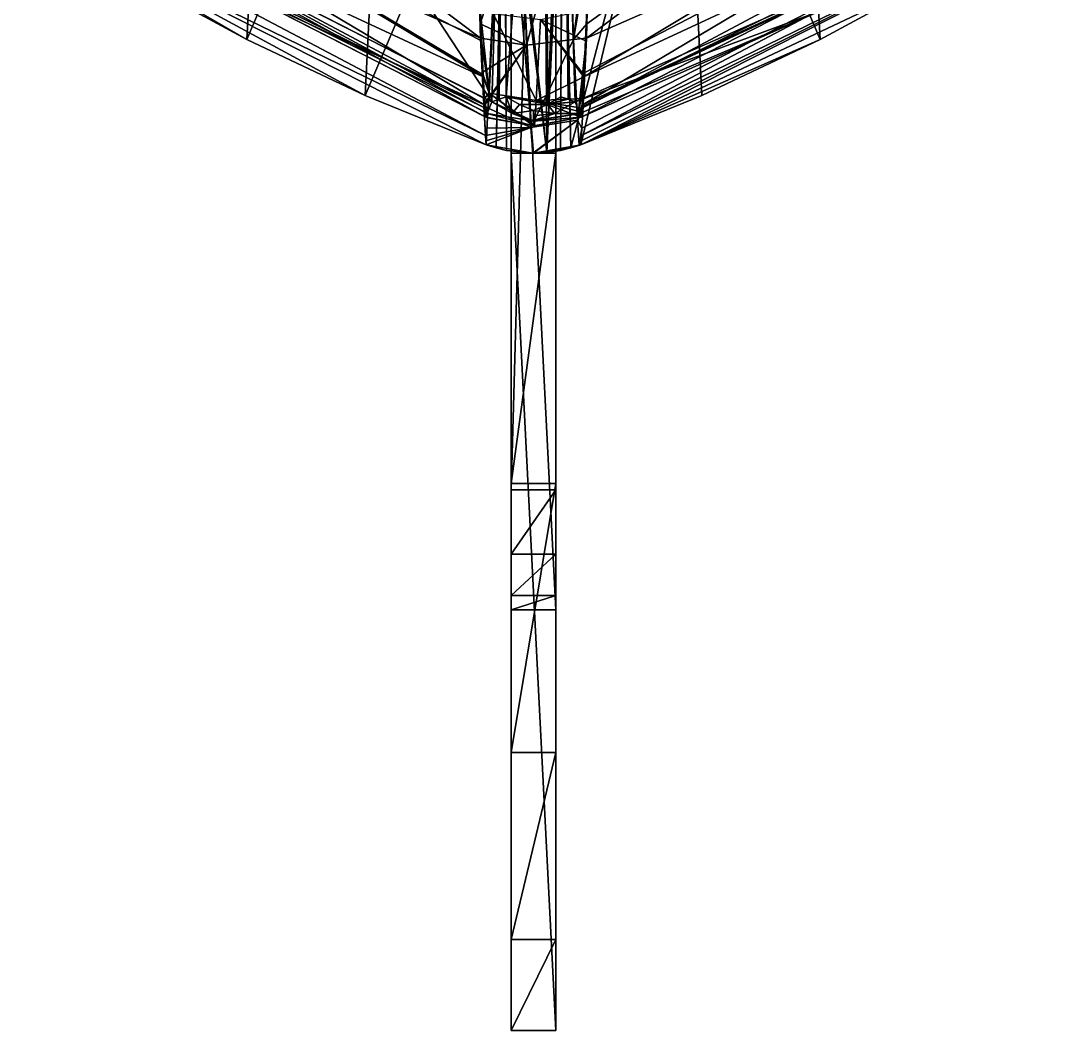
# Model space of a CAD drawing. Header units: millimetres. Extents: x -82 to 82, y -69 to 69.
# Drawn here: x -11.45 to 11.45, y -69.38 to -46.85 of the extents above; entities that cross this region are included whole.
import ezdxf

# ---------------------------------------------------------------- set-up
doc = ezdxf.new("R2010")
doc.units = ezdxf.units.MM
doc.header["$LTSCALE"] = 127.314815
for name, color, linetype in [('10', 7, 'CONTINUOUS'), ('11', 7, 'CONTINUOUS'), ('12', 7, 'CONTINUOUS'), ('13', 7, 'CONTINUOUS'), ('15', 7, 'CONTINUOUS'), ('16', 7, 'CONTINUOUS'), ('17', 7, 'CONTINUOUS'), ('18', 7, 'CONTINUOUS'), ('19', 7, 'CONTINUOUS'), ('2', 7, 'CONTINUOUS'), ('24', 7, 'CONTINUOUS'), ('3', 7, 'CONTINUOUS'), ('32', 7, 'CONTINUOUS'), ('33', 7, 'CONTINUOUS'), ('35', 7, 'CONTINUOUS'), ('40', 7, 'CONTINUOUS'), ('41', 7, 'CONTINUOUS'), ('42', 7, 'CONTINUOUS'), ('43', 7, 'CONTINUOUS'), ('44', 7, 'CONTINUOUS'), ('46', 7, 'CONTINUOUS'), ('47', 7, 'CONTINUOUS'), ('48', 7, 'CONTINUOUS'), ('49', 7, 'CONTINUOUS'), ('5', 7, 'CONTINUOUS'), ('53', 7, 'CONTINUOUS'), ('54', 7, 'CONTINUOUS'), ('6', 7, 'CONTINUOUS'), ('7', 7, 'CONTINUOUS'), ('77', 7, 'CONTINUOUS'), ('78', 7, 'CONTINUOUS'), ('79', 7, 'CONTINUOUS'), ('80', 7, 'CONTINUOUS'), ('81', 7, 'CONTINUOUS'), ('82', 7, 'CONTINUOUS')]:
    doc.layers.add(name, color=color, linetype=linetype)

msp = doc.modelspace()

# ---------------------------------------------------------------- linework, layer by layer
at = {"layer": '10', "color": 3, "linetype": 'Continuous'}
for points in [[(1.179, -47.243, 79.717), (10.323, -43.233, 75.717), (9.667, -40.834, 84.544), (1.179, -47.243, 79.717)], [(1.179, -47.243, 79.717), (9.667, -40.834, 84.544), (1.19, -46.923, 80.913), (1.179, -47.243, 79.717)], [(1.19, -46.923, 80.913), (9.667, -40.834, 84.544), (1.245, -45.214, 86.165), (1.19, -46.923, 80.913)], [(1.11, -48.723, 72.38), (11.209, -44.056, 67.768), (10.323, -43.233, 75.717), (1.11, -48.723, 72.38)], [(1.11, -48.723, 72.38), (10.323, -43.233, 75.717), (1.147, -48.006, 76.425), (1.11, -48.723, 72.38)], [(1.147, -48.006, 76.425), (10.323, -43.233, 75.717), (1.179, -47.243, 79.717), (1.147, -48.006, 76.425)], [(1.069, -49.414, 65.974), (11.446, -44.346, 60), (11.209, -44.056, 67.768), (1.069, -49.414, 65.974)], [(1.069, -49.414, 65.974), (11.209, -44.056, 67.768), (1.079, -49.249, 68.008), (1.069, -49.414, 65.974)], [(1.079, -49.249, 68.008), (11.209, -44.056, 67.768), (1.108, -48.756, 72.151), (1.079, -49.249, 68.008)], [(1.108, -48.756, 72.151), (11.209, -44.056, 67.768), (1.11, -48.723, 72.38), (1.108, -48.756, 72.151)], [(1.055, -49.617, 60), (11.446, -44.346, 60), (1.061, -49.53, 63.898), (1.055, -49.617, 60)], [(1.061, -49.53, 63.898), (11.446, -44.346, 60), (1.069, -49.414, 65.974), (1.061, -49.53, 63.898)]]:
    msp.add_3dface(points, dxfattribs=at)
at = {"layer": '11', "color": 3, "linetype": 'Continuous'}
for points in [[(-9.667, -40.834, 84.544), (-10.323, -43.233, 75.717), (-1.179, -47.243, 79.717), (-9.667, -40.834, 84.544)], [(-9.667, -40.834, 84.544), (-1.179, -47.243, 79.717), (-1.27, -44.228, 88.623), (-9.667, -40.834, 84.544)], [(-10.323, -43.233, 75.717), (-11.209, -44.056, 67.768), (-1.11, -48.723, 72.38), (-10.323, -43.233, 75.717)], [(-10.323, -43.233, 75.717), (-1.11, -48.723, 72.38), (-1.179, -47.243, 79.717), (-10.323, -43.233, 75.717)], [(-11.209, -44.056, 67.768), (-11.446, -44.346, 60), (-1.069, -49.414, 65.974), (-11.209, -44.056, 67.768)], [(-11.209, -44.056, 67.768), (-1.069, -49.414, 65.974), (-1.11, -48.723, 72.38), (-11.209, -44.056, 67.768)], [(-11.446, -44.346, 60), (-1.055, -49.617, 60), (-1.069, -49.414, 65.974), (-11.446, -44.346, 60)], [(-1.27, -44.228, 88.623), (-1.179, -47.243, 79.717), (-1.245, -45.214, 86.165), (-1.27, -44.228, 88.623)], [(-1.179, -47.243, 79.717), (-1.19, -46.923, 80.913), (-1.245, -45.214, 86.165), (-1.179, -47.243, 79.717)], [(-1.11, -48.723, 72.38), (-1.147, -48.006, 76.425), (-1.179, -47.243, 79.717), (-1.11, -48.723, 72.38)], [(-1.11, -48.723, 72.38), (-1.069, -49.414, 65.974), (-1.108, -48.756, 72.151), (-1.11, -48.723, 72.38)], [(-1.069, -49.414, 65.974), (-1.079, -49.249, 68.008), (-1.108, -48.756, 72.151), (-1.069, -49.414, 65.974)], [(-1.069, -49.414, 65.974), (-1.055, -49.617, 60), (-1.061, -49.53, 63.898), (-1.069, -49.414, 65.974)]]:
    msp.add_3dface(points, dxfattribs=at)
at = {"layer": '12', "color": 3, "linetype": 'Continuous'}
for points in [[(-1.245, -45.214, 86.165), (-1.19, -46.923, 80.913), (-0.263, -44.068, 89.671), (-1.245, -45.214, 86.165)], [(-0.263, -44.068, 89.671), (-1.19, -46.923, 80.913), (-0.155, -47.399, 80.065), (-0.263, -44.068, 89.671)], [(-0.263, -44.068, 89.671), (-0.155, -47.399, 80.065), (0.788, -43.983, 89.633), (-0.263, -44.068, 89.671)], [(0.788, -43.983, 89.633), (-0.155, -47.399, 80.065), (0.891, -47.272, 80.032), (0.788, -43.983, 89.633)], [(1.27, -44.228, 88.623), (0.788, -43.983, 89.633), (0.891, -47.272, 80.032), (1.27, -44.228, 88.623)], [(1.245, -45.214, 86.165), (1.27, -44.228, 88.623), (0.891, -47.272, 80.032), (1.245, -45.214, 86.165)], [(1.19, -46.923, 80.913), (1.245, -45.214, 86.165), (0.891, -47.272, 80.032), (1.19, -46.923, 80.913)], [(-1.19, -46.923, 80.913), (-1.179, -47.243, 79.717), (-0.155, -47.399, 80.065), (-1.19, -46.923, 80.913)], [(1.179, -47.243, 79.717), (1.19, -46.923, 80.913), (0.891, -47.272, 80.032), (1.179, -47.243, 79.717)], [(-1.179, -47.243, 79.717), (-1.147, -48.006, 76.425), (-0.155, -47.399, 80.065), (-1.179, -47.243, 79.717)], [(-0.155, -47.399, 80.065), (-0.059, -49.235, 70.096), (0.891, -47.272, 80.032), (-0.155, -47.399, 80.065)], [(0.891, -47.272, 80.032), (-0.059, -49.235, 70.096), (0.983, -49.071, 70.077), (0.891, -47.272, 80.032)], [(1.179, -47.243, 79.717), (0.891, -47.272, 80.032), (0.983, -49.071, 70.077), (1.179, -47.243, 79.717)], [(1.147, -48.006, 76.425), (1.179, -47.243, 79.717), (0.983, -49.071, 70.077), (1.147, -48.006, 76.425)], [(-1.147, -48.006, 76.425), (-1.11, -48.723, 72.38), (-0.155, -47.399, 80.065), (-1.147, -48.006, 76.425)], [(-1.11, -48.723, 72.38), (-1.108, -48.756, 72.151), (-0.155, -47.399, 80.065), (-1.11, -48.723, 72.38)], [(-0.155, -47.399, 80.065), (-1.108, -48.756, 72.151), (-0.059, -49.235, 70.096), (-0.155, -47.399, 80.065)], [(1.11, -48.723, 72.38), (1.147, -48.006, 76.425), (0.983, -49.071, 70.077), (1.11, -48.723, 72.38)], [(-1.108, -48.756, 72.151), (-1.079, -49.249, 68.008), (-0.059, -49.235, 70.096), (-1.108, -48.756, 72.151)], [(1.108, -48.756, 72.151), (1.11, -48.723, 72.38), (0.983, -49.071, 70.077), (1.108, -48.756, 72.151)], [(1.079, -49.249, 68.008), (1.108, -48.756, 72.151), (0.983, -49.071, 70.077), (1.079, -49.249, 68.008)], [(-0.059, -49.235, 70.096), (-0.018, -49.808, 60), (0.983, -49.071, 70.077), (-0.059, -49.235, 70.096)], [(0.983, -49.071, 70.077), (-0.018, -49.808, 60), (0, -49.808, 60), (0.983, -49.071, 70.077)], [(1.021, -49.629, 60), (0.983, -49.071, 70.077), (0, -49.808, 60), (1.021, -49.629, 60)], [(1.079, -49.249, 68.008), (0.983, -49.071, 70.077), (1.021, -49.629, 60), (1.079, -49.249, 68.008)], [(-1.079, -49.249, 68.008), (-1.069, -49.414, 65.974), (-0.059, -49.235, 70.096), (-1.079, -49.249, 68.008)], [(-1.069, -49.414, 65.974), (-1.061, -49.53, 63.898), (-0.059, -49.235, 70.096), (-1.069, -49.414, 65.974)], [(-1.061, -49.53, 63.898), (-1.055, -49.617, 60), (-0.059, -49.235, 70.096), (-1.061, -49.53, 63.898)], [(-0.059, -49.235, 70.096), (-1.055, -49.617, 60), (-0.018, -49.808, 60), (-0.059, -49.235, 70.096)], [(1.069, -49.414, 65.974), (1.079, -49.249, 68.008), (1.021, -49.629, 60), (1.069, -49.414, 65.974)], [(1.061, -49.53, 63.898), (1.069, -49.414, 65.974), (1.021, -49.629, 60), (1.061, -49.53, 63.898)], [(1.055, -49.617, 60), (1.061, -49.53, 63.898), (1.021, -49.629, 60), (1.055, -49.617, 60)]]:
    msp.add_3dface(points, dxfattribs=at)
at = {"layer": '13', "color": 3, "linetype": 'Continuous'}
for points in [[(-1.055, -49.617), (-0.834, -49.69, -0.016), (-1.055, -49.617, 60), (-1.055, -49.617)], [(-0.834, -49.69, -0.016), (-0.602, -49.747, -0.064), (-1.055, -49.617, 60), (-0.834, -49.69, -0.016)], [(-1.055, -49.617, 60), (-0.602, -49.747, -0.064), (-0.018, -49.808, 60), (-1.055, -49.617, 60)], [(0.834, -49.69, -0.016), (1.021, -49.629, 60), (0, -49.808, 60), (0.834, -49.69, -0.016)], [(0.834, -49.69, -0.016), (1.055, -49.617), (1.021, -49.629, 60), (0.834, -49.69, -0.016)], [(1.055, -49.617), (1.055, -49.617, 60), (1.021, -49.629, 60), (1.055, -49.617)], [(-0.602, -49.747, -0.064), (0, -49.808, -0.143), (-0.018, -49.808, 60), (-0.602, -49.747, -0.064)], [(-0.018, -49.808, 60), (0, -49.808, -0.143), (0, -49.808, 60), (-0.018, -49.808, 60)], [(0.602, -49.747, -0.064), (0.834, -49.69, -0.016), (0, -49.808, 60), (0.602, -49.747, -0.064)], [(0.298, -49.793, -0.124), (0.602, -49.747, -0.064), (0, -49.808, 60), (0.298, -49.793, -0.124)], [(0, -49.808, -0.143), (0.298, -49.793, -0.124), (0, -49.808, 60), (0, -49.808, -0.143)]]:
    msp.add_3dface(points, dxfattribs=at)
at = {"layer": '15', "color": 3, "linetype": 'Continuous'}
for points in [[(-0.5, -57.318, -79.81), (-0.5, -21.584, -56.095), (-0.5, -40.381, -84.651), (-0.5, -57.318, -79.81)], [(-0.5, -60, -90), (-0.5, -57.318, -79.81), (-0.5, -40.381, -84.651), (-0.5, -60, -90)], [(-0.5, -58.753, -81.147), (-0.5, -57.318, -79.81), (-0.5, -60, -90), (-0.5, -58.753, -81.147)], [(-0.5, -59.679, -82.874), (-0.5, -58.753, -81.147), (-0.5, -60, -90), (-0.5, -59.679, -82.874)], [(-0.5, -60, -84.809), (-0.5, -59.679, -82.874), (-0.5, -60, -90), (-0.5, -60, -84.809)]]:
    msp.add_3dface(points, dxfattribs=at)
at = {"layer": '16', "color": 3, "linetype": 'Continuous'}
for points in [[(0.5, -57.318, -79.81), (0.5, -40.381, -84.651), (0.5, -21.584, -56.095), (0.5, -57.318, -79.81)], [(0.5, -60, -90), (0.5, -40.381, -84.651), (0.5, -60, -84.809), (0.5, -60, -90)], [(0.5, -60, -84.809), (0.5, -40.381, -84.651), (0.5, -59.679, -82.874), (0.5, -60, -84.809)], [(0.5, -59.679, -82.874), (0.5, -40.381, -84.651), (0.5, -58.753, -81.147), (0.5, -59.679, -82.874)], [(0.5, -58.753, -81.147), (0.5, -40.381, -84.651), (0.5, -57.318, -79.81), (0.5, -58.753, -81.147)]]:
    msp.add_3dface(points, dxfattribs=at)
at = {"layer": '17', "color": 3, "linetype": 'Continuous'}
for points in [[(-0.5, -21.584, -56.095), (-0.5, -57.318, -79.81), (0.5, -21.584, -56.095), (-0.5, -21.584, -56.095)], [(-0.5, -57.318, -79.81), (0.5, -57.318, -79.81), (0.5, -21.584, -56.095), (-0.5, -57.318, -79.81)]]:
    msp.add_3dface(points, dxfattribs=at)
at = {"layer": '18', "color": 3, "linetype": 'Continuous'}
for points in [[(-0.5, -57.318, -79.81), (-0.5, -58.753, -81.147), (0.5, -57.318, -79.81), (-0.5, -57.318, -79.81)], [(-0.5, -58.753, -81.147), (0.5, -58.753, -81.147), (0.5, -57.318, -79.81), (-0.5, -58.753, -81.147)], [(-0.5, -58.753, -81.147), (-0.5, -59.679, -82.874), (0.5, -58.753, -81.147), (-0.5, -58.753, -81.147)], [(-0.5, -59.679, -82.874), (0.5, -59.679, -82.874), (0.5, -58.753, -81.147), (-0.5, -59.679, -82.874)], [(-0.5, -59.679, -82.874), (-0.5, -60, -84.809), (0.5, -59.679, -82.874), (-0.5, -59.679, -82.874)], [(-0.5, -60, -84.809), (0.5, -60, -84.809), (0.5, -59.679, -82.874), (-0.5, -60, -84.809)]]:
    msp.add_3dface(points, dxfattribs=at)
at = {"layer": '19', "color": 3, "linetype": 'Continuous'}
for points in [[(-0.5, -60, -84.809), (-0.5, -60, -90), (0.5, -60, -84.809), (-0.5, -60, -84.809)], [(-0.5, -60, -90), (0.5, -60, -90), (0.5, -60, -84.809), (-0.5, -60, -90)]]:
    msp.add_3dface(points, dxfattribs=at)
at = {"layer": '2', "color": 3, "linetype": 'Continuous'}
for points in [[(-6.396, -47.268), (-8.961, -45.877), (-5.929, -38.717, -14.544), (-6.396, -47.268)], [(-3.337, -40.073, -14.544), (-6.396, -47.268), (-5.929, -38.717, -14.544), (-3.337, -40.073, -14.544)], [(-3.757, -48.516), (-6.396, -47.268), (-3.337, -40.073, -14.544), (-3.757, -48.516)], [(-0.657, -41.238, -14.578), (-3.757, -48.516), (-3.337, -40.073, -14.544), (-0.657, -41.238, -14.578)], [(-1.055, -49.617), (-3.757, -48.516), (-0.657, -41.238, -14.578), (-1.055, -49.617)], [(-0.834, -49.69, -0.016), (-1.055, -49.617), (-0.657, -41.238, -14.578), (-0.834, -49.69, -0.016)], [(-0.65, -42.116, -13.081), (-0.834, -49.69, -0.016), (-0.657, -41.238, -14.578), (-0.65, -42.116, -13.081)], [(-0.602, -49.747, -0.064), (-0.834, -49.69, -0.016), (-0.65, -42.116, -13.081), (-0.602, -49.747, -0.064)]]:
    msp.add_3dface(points, dxfattribs=at)
at = {"layer": '24', "color": 3, "linetype": 'Continuous'}
for points in [[(-0.5, -60, -90), (-0.5, -40.381, -84.651), (0.5, -60, -90), (-0.5, -60, -90)], [(-0.5, -40.381, -84.651), (0.5, -40.381, -84.651), (0.5, -60, -90), (-0.5, -40.381, -84.651)]]:
    msp.add_3dface(points, dxfattribs=at)
at = {"layer": '3', "color": 3, "linetype": 'Continuous'}
for points in [[(3.337, -40.073, -14.544), (5.929, -38.717, -14.544), (6.396, -47.268), (3.337, -40.073, -14.544)], [(6.396, -47.268), (5.929, -38.717, -14.544), (8.961, -45.877), (6.396, -47.268)], [(0.657, -41.238, -14.578), (3.337, -40.073, -14.544), (0.834, -49.69, -0.016), (0.657, -41.238, -14.578)], [(0.834, -49.69, -0.016), (3.337, -40.073, -14.544), (1.055, -49.617), (0.834, -49.69, -0.016)], [(1.055, -49.617), (3.337, -40.073, -14.544), (3.757, -48.516), (1.055, -49.617)], [(3.757, -48.516), (3.337, -40.073, -14.544), (6.396, -47.268), (3.757, -48.516)], [(0.657, -41.238, -14.578), (0.834, -49.69, -0.016), (0.65, -42.116, -13.081), (0.657, -41.238, -14.578)], [(0.602, -49.747, -0.064), (0.65, -42.116, -13.081), (0.834, -49.69, -0.016), (0.602, -49.747, -0.064)]]:
    msp.add_3dface(points, dxfattribs=at)
at = {"layer": '32', "color": 3, "linetype": 'Continuous'}
for points in [[(-0.931, -48.66, -0.673), (-9.63, -35.384, -15.006), (-11.092, -43.489, -0.656), (-0.931, -48.66, -0.673)], [(-0.668, -40.344, -15.048), (-9.63, -35.384, -15.006), (-0.931, -48.66, -0.673), (-0.668, -40.344, -15.048)], [(-0.765, -48.601, -0.879), (-0.668, -40.344, -15.048), (-0.931, -48.66, -0.673), (-0.765, -48.601, -0.879)], [(-0.611, -48.547, -1.071), (-0.668, -40.344, -15.048), (-0.765, -48.601, -0.879), (-0.611, -48.547, -1.071)]]:
    msp.add_3dface(points, dxfattribs=at)
at = {"layer": '33', "color": 3, "linetype": 'Continuous'}
for points in [[(0.611, -48.547, -1.071), (0.771, -48.604, -0.872), (0.668, -40.344, -15.048), (0.611, -48.547, -1.071)], [(0.771, -48.604, -0.872), (0.931, -48.66, -0.673), (0.668, -40.344, -15.048), (0.771, -48.604, -0.872)], [(0.668, -40.344, -15.048), (0.931, -48.66, -0.673), (6.198, -46.331, -0.664), (0.668, -40.344, -15.048)]]:
    msp.add_3dface(points, dxfattribs=at)
at = {"layer": '35', "color": 3, "linetype": 'Continuous'}
for points in [[(-0.668, -40.344, -15.048), (-0.611, -48.547, -1.071), (0.235, -37.43, -20.218), (-0.668, -40.344, -15.048)], [(0.235, -37.43, -20.218), (-0.611, -48.547, -1.071), (0.323, -48.713, -0.924), (0.235, -37.43, -20.218)], [(0.669, -40.145, -15.386), (0.235, -37.43, -20.218), (0.323, -48.713, -0.924), (0.669, -40.145, -15.386)], [(0.668, -40.344, -15.048), (0.669, -40.145, -15.386), (0.323, -48.713, -0.924), (0.668, -40.344, -15.048)], [(0.611, -48.547, -1.071), (0.668, -40.344, -15.048), (0.323, -48.713, -0.924), (0.611, -48.547, -1.071)], [(-0.611, -48.547, -1.071), (-0.309, -48.72, -0.917), (0.323, -48.713, -0.924), (-0.611, -48.547, -1.071)], [(0.323, -48.713, -0.924), (-0.309, -48.72, -0.917), (0.309, -48.72, -0.917), (0.323, -48.713, -0.924)], [(-0.309, -48.72, -0.917), (0, -48.851, -0.74), (0.309, -48.72, -0.917), (-0.309, -48.72, -0.917)]]:
    msp.add_3dface(points, dxfattribs=at)
at = {"layer": '40', "color": 3, "linetype": 'Continuous'}
for points in [[(1.066, -49.003, 60), (11.273, -43.783, 60), (1.066, -49.003, 0.768), (1.066, -49.003, 60)], [(1.066, -49.003, 0.768), (11.273, -43.783, 60), (6.363, -46.646, 0.754), (1.066, -49.003, 0.768)]]:
    msp.add_3dface(points, dxfattribs=at)
at = {"layer": '41', "color": 3, "linetype": 'Continuous'}
for points in [[(-1.066, -49.003, 60), (-1.066, -49.003, 0.768), (-11.285, -43.776, 0.741), (-1.066, -49.003, 60)], [(-11.274, -43.783, 60), (-1.066, -49.003, 60), (-11.285, -43.776, 0.741), (-11.274, -43.783, 60)]]:
    msp.add_3dface(points, dxfattribs=at)
at = {"layer": '42', "color": 3, "linetype": 'Continuous'}
for points in [[(10.194, -42.658, 75.589), (11.054, -43.485, 67.703), (1.122, -48.103, 72.341), (10.194, -42.658, 75.589)], [(10.194, -42.658, 75.589), (1.122, -48.103, 72.341), (1.191, -46.617, 79.646), (10.194, -42.658, 75.589)], [(11.054, -43.485, 67.703), (11.273, -43.783, 60), (1.08, -48.798, 65.965), (11.054, -43.485, 67.703)], [(11.054, -43.485, 67.703), (1.08, -48.798, 65.965), (1.122, -48.103, 72.341), (11.054, -43.485, 67.703)], [(11.273, -43.783, 60), (1.066, -49.003, 60), (1.08, -48.798, 65.965), (11.273, -43.783, 60)], [(1.191, -46.617, 79.646), (1.122, -48.103, 72.341), (1.163, -47.3, 76.762), (1.191, -46.617, 79.646)], [(1.163, -47.3, 76.762), (1.122, -48.103, 72.341), (1.125, -48.056, 72.65), (1.163, -47.3, 76.762)], [(1.122, -48.103, 72.341), (1.08, -48.798, 65.965), (1.094, -48.584, 68.494), (1.122, -48.103, 72.341)], [(1.08, -48.798, 65.965), (1.066, -49.003, 60), (1.073, -48.887, 64.501), (1.08, -48.798, 65.965)]]:
    msp.add_3dface(points, dxfattribs=at)
at = {"layer": '43', "color": 3, "linetype": 'Continuous'}
for points in [[(-1.122, -48.103, 72.341), (-11.054, -43.485, 67.703), (-10.194, -42.658, 75.589), (-1.122, -48.103, 72.341)], [(-1.122, -48.103, 72.341), (-10.194, -42.658, 75.589), (-1.125, -48.056, 72.65), (-1.122, -48.103, 72.341)], [(-1.125, -48.056, 72.65), (-10.194, -42.658, 75.589), (-1.163, -47.3, 76.762), (-1.125, -48.056, 72.65)], [(-1.163, -47.3, 76.762), (-10.194, -42.658, 75.589), (-1.191, -46.617, 79.646), (-1.163, -47.3, 76.762)], [(-1.08, -48.798, 65.965), (-11.274, -43.783, 60), (-11.054, -43.485, 67.703), (-1.08, -48.798, 65.965)], [(-1.08, -48.798, 65.965), (-11.054, -43.485, 67.703), (-1.094, -48.584, 68.494), (-1.08, -48.798, 65.965)], [(-1.094, -48.584, 68.494), (-11.054, -43.485, 67.703), (-1.122, -48.103, 72.341), (-1.094, -48.584, 68.494)], [(-1.066, -49.003, 60), (-11.274, -43.783, 60), (-1.073, -48.887, 64.501), (-1.066, -49.003, 60)], [(-1.073, -48.887, 64.501), (-11.274, -43.783, 60), (-1.08, -48.798, 65.965), (-1.073, -48.887, 64.501)]]:
    msp.add_3dface(points, dxfattribs=at)
at = {"layer": '44', "color": 3, "linetype": 'Continuous'}
for points in [[(-1.163, -47.3, 76.762), (-1.191, -46.617, 79.646), (-0.99, -48.466, 69.96), (-1.163, -47.3, 76.762)], [(-1.191, -46.617, 79.646), (-0.9, -46.69, 79.799), (-0.99, -48.466, 69.96), (-1.191, -46.617, 79.646)], [(-0.9, -46.69, 79.799), (0.061, -48.632, 69.979), (-0.99, -48.466, 69.96), (-0.9, -46.69, 79.799)], [(0.156, -46.82, 79.832), (0.061, -48.632, 69.979), (-0.9, -46.69, 79.799), (0.156, -46.82, 79.832)], [(1.191, -46.617, 79.646), (1.163, -47.3, 76.762), (0.156, -46.82, 79.832), (1.191, -46.617, 79.646)], [(0.156, -46.82, 79.832), (1.122, -48.103, 72.341), (0.061, -48.632, 69.979), (0.156, -46.82, 79.832)], [(1.125, -48.056, 72.65), (1.122, -48.103, 72.341), (0.156, -46.82, 79.832), (1.125, -48.056, 72.65)], [(1.163, -47.3, 76.762), (1.125, -48.056, 72.65), (0.156, -46.82, 79.832), (1.163, -47.3, 76.762)], [(-1.125, -48.056, 72.65), (-1.163, -47.3, 76.762), (-0.99, -48.466, 69.96), (-1.125, -48.056, 72.65)], [(-1.122, -48.103, 72.341), (-1.125, -48.056, 72.65), (-0.99, -48.466, 69.96), (-1.122, -48.103, 72.341)], [(-1.094, -48.584, 68.494), (-1.122, -48.103, 72.341), (-0.99, -48.466, 69.96), (-1.094, -48.584, 68.494)], [(1.122, -48.103, 72.341), (1.094, -48.584, 68.494), (0.061, -48.632, 69.979), (1.122, -48.103, 72.341)], [(-1.029, -49.017, 60), (-1.094, -48.584, 68.494), (-0.99, -48.466, 69.96), (-1.029, -49.017, 60)], [(0, -49.199, 60), (-1.029, -49.017, 60), (-0.99, -48.466, 69.96), (0, -49.199, 60)], [(0.02, -49.199, 60), (0, -49.199, 60), (-0.99, -48.466, 69.96), (0.02, -49.199, 60)], [(0.061, -48.632, 69.979), (0.02, -49.199, 60), (-0.99, -48.466, 69.96), (0.061, -48.632, 69.979)], [(-1.08, -48.798, 65.965), (-1.094, -48.584, 68.494), (-1.029, -49.017, 60), (-1.08, -48.798, 65.965)], [(1.066, -49.003, 60), (0.02, -49.199, 60), (0.061, -48.632, 69.979), (1.066, -49.003, 60)], [(1.094, -48.584, 68.494), (1.08, -48.798, 65.965), (0.061, -48.632, 69.979), (1.094, -48.584, 68.494)], [(1.073, -48.887, 64.501), (1.066, -49.003, 60), (0.061, -48.632, 69.979), (1.073, -48.887, 64.501)], [(1.08, -48.798, 65.965), (1.073, -48.887, 64.501), (0.061, -48.632, 69.979), (1.08, -48.798, 65.965)], [(-1.073, -48.887, 64.501), (-1.08, -48.798, 65.965), (-1.029, -49.017, 60), (-1.073, -48.887, 64.501)], [(-1.066, -49.003, 60), (-1.073, -48.887, 64.501), (-1.029, -49.017, 60), (-1.066, -49.003, 60)]]:
    msp.add_3dface(points, dxfattribs=at)
at = {"layer": '46', "color": 3, "linetype": 'Continuous'}
for points in [[(-1.066, -49.003, 0.768), (-1.066, -49.003, 60), (-1.029, -49.017, 60), (-1.066, -49.003, 0.768)], [(0, -49.199, 60), (-1.066, -49.003, 0.768), (-1.029, -49.017, 60), (0, -49.199, 60)], [(-1.066, -49.003, 0.768), (0, -49.199, 60), (0, -49.199, 0.768), (-1.066, -49.003, 0.768)], [(1.066, -49.003, 60), (1.066, -49.003, 0.768), (0, -49.199, 0.768), (1.066, -49.003, 60)], [(0.02, -49.199, 60), (1.066, -49.003, 60), (0, -49.199, 0.768), (0.02, -49.199, 60)], [(0, -49.199, 60), (0.02, -49.199, 60), (0, -49.199, 0.768), (0, -49.199, 60)]]:
    msp.add_3dface(points, dxfattribs=at)
at = {"layer": '47', "color": 3, "linetype": 'Continuous'}
for points in [[(-1.066, -49.003, 0.768), (-11.092, -43.489, -0.656), (-11.285, -43.776, 0.741), (-1.066, -49.003, 0.768)], [(-0.931, -48.66, -0.673), (-11.092, -43.489, -0.656), (-1.031, -48.917, 0.03), (-0.931, -48.66, -0.673)], [(-11.092, -43.489, -0.656), (-1.066, -49.003, 0.768), (-1.031, -48.917, 0.03), (-11.092, -43.489, -0.656)]]:
    msp.add_3dface(points, dxfattribs=at)
at = {"layer": '48', "color": 3, "linetype": 'Continuous'}
for points in [[(-0.931, -48.66, -0.673), (-1.031, -48.917, 0.03), (0, -49.094, -0.018), (-0.931, -48.66, -0.673)], [(-0.931, -48.66, -0.673), (0, -49.094, -0.018), (-0.475, -48.922, -0.398), (-0.931, -48.66, -0.673)], [(0.931, -48.66, -0.673), (0.475, -48.922, -0.398), (1.031, -48.917, 0.03), (0.931, -48.66, -0.673)], [(-1.066, -49.003, 0.768), (0, -49.199, 0.768), (-1.031, -48.917, 0.03), (-1.066, -49.003, 0.768)], [(-1.031, -48.917, 0.03), (0, -49.199, 0.768), (0, -49.094, -0.018), (-1.031, -48.917, 0.03)], [(0, -49.094, -0.018), (0, -49.077, -0.077), (-0.475, -48.922, -0.398), (0, -49.094, -0.018)], [(1.066, -49.003, 0.768), (1.031, -48.917, 0.03), (0, -49.094, -0.018), (1.066, -49.003, 0.768)], [(0.475, -48.922, -0.398), (0, -49.077, -0.077), (1.031, -48.917, 0.03), (0.475, -48.922, -0.398)], [(1.031, -48.917, 0.03), (0, -49.077, -0.077), (0, -49.094, -0.018), (1.031, -48.917, 0.03)], [(0, -49.199, 0.768), (1.066, -49.003, 0.768), (0, -49.094, -0.018), (0, -49.199, 0.768)]]:
    msp.add_3dface(points, dxfattribs=at)
at = {"layer": '49', "color": 3, "linetype": 'Continuous'}
for points in [[(-0.765, -48.601, -0.879), (-0.931, -48.66, -0.673), (-0.475, -48.922, -0.398), (-0.765, -48.601, -0.879)], [(-0.611, -48.547, -1.071), (-0.765, -48.601, -0.879), (-0.475, -48.922, -0.398), (-0.611, -48.547, -1.071)], [(-0.309, -48.72, -0.917), (-0.611, -48.547, -1.071), (-0.475, -48.922, -0.398), (-0.309, -48.72, -0.917)], [(0, -48.851, -0.74), (-0.309, -48.72, -0.917), (-0.475, -48.922, -0.398), (0, -48.851, -0.74)], [(0, -49.077, -0.077), (0, -48.851, -0.74), (-0.475, -48.922, -0.398), (0, -49.077, -0.077)], [(0, -48.851, -0.74), (0, -49.077, -0.077), (0, -48.971, -0.413), (0, -48.851, -0.74)]]:
    msp.add_3dface(points, dxfattribs=at)
at = {"layer": '5', "color": 3, "linetype": 'Continuous'}
for points in [[(0.298, -49.793, -0.124), (-0.657, -41.238, -14.578), (0.225, -39.707, -17.388), (0.298, -49.793, -0.124)], [(0.65, -42.116, -13.081), (0.298, -49.793, -0.124), (0.225, -39.707, -17.388), (0.65, -42.116, -13.081)], [(-0.65, -42.116, -13.081), (-0.657, -41.238, -14.578), (0.298, -49.793, -0.124), (-0.65, -42.116, -13.081)], [(-0.602, -49.747, -0.064), (-0.65, -42.116, -13.081), (0, -49.808, -0.143), (-0.602, -49.747, -0.064)], [(0, -49.808, -0.143), (-0.65, -42.116, -13.081), (0.298, -49.793, -0.124), (0, -49.808, -0.143)], [(0.65, -42.116, -13.081), (0.602, -49.747, -0.064), (0.298, -49.793, -0.124), (0.65, -42.116, -13.081)]]:
    msp.add_3dface(points, dxfattribs=at)
at = {"layer": '53', "color": 3, "linetype": 'Continuous'}
for points in [[(6.198, -46.331, -0.664), (0.931, -48.66, -0.673), (6.363, -46.646, 0.754), (6.198, -46.331, -0.664)], [(6.363, -46.646, 0.754), (0.931, -48.66, -0.673), (1.031, -48.917, 0.03), (6.363, -46.646, 0.754)], [(1.066, -49.003, 0.768), (6.363, -46.646, 0.754), (1.031, -48.917, 0.03), (1.066, -49.003, 0.768)]]:
    msp.add_3dface(points, dxfattribs=at)
at = {"layer": '54', "color": 3, "linetype": 'Continuous'}
for points in [[(0.309, -48.72, -0.917), (0, -48.851, -0.74), (0.475, -48.922, -0.398), (0.309, -48.72, -0.917)], [(0.931, -48.66, -0.673), (0.323, -48.713, -0.924), (0.309, -48.72, -0.917), (0.931, -48.66, -0.673)], [(0.931, -48.66, -0.673), (0.309, -48.72, -0.917), (0.475, -48.922, -0.398), (0.931, -48.66, -0.673)], [(0.771, -48.604, -0.872), (0.611, -48.547, -1.071), (0.323, -48.713, -0.924), (0.771, -48.604, -0.872)], [(0.931, -48.66, -0.673), (0.771, -48.604, -0.872), (0.323, -48.713, -0.924), (0.931, -48.66, -0.673)], [(0.475, -48.922, -0.398), (0, -48.851, -0.74), (0, -48.971, -0.413), (0.475, -48.922, -0.398)], [(0, -49.077, -0.077), (0.475, -48.922, -0.398), (0, -48.971, -0.413), (0, -49.077, -0.077)]]:
    msp.add_3dface(points, dxfattribs=at)
at = {"layer": '6', "color": 3, "linetype": 'Continuous'}
for points in [[(8.961, -45.877), (11.446, -44.346), (1.055, -49.617, 60), (8.961, -45.877)], [(1.055, -49.617, 60), (11.446, -44.346), (11.446, -44.346, 60), (1.055, -49.617, 60)], [(6.396, -47.268), (8.961, -45.877), (1.055, -49.617, 60), (6.396, -47.268)], [(3.757, -48.516), (6.396, -47.268), (1.055, -49.617, 60), (3.757, -48.516)], [(1.055, -49.617), (3.757, -48.516), (1.055, -49.617, 60), (1.055, -49.617)]]:
    msp.add_3dface(points, dxfattribs=at)
at = {"layer": '7', "color": 3, "linetype": 'Continuous'}
for points in [[(-8.961, -45.877), (-6.396, -47.268), (-11.446, -44.346, 60), (-8.961, -45.877)], [(-6.396, -47.268), (-3.757, -48.516), (-11.446, -44.346, 60), (-6.396, -47.268)], [(-3.757, -48.516), (-1.055, -49.617), (-11.446, -44.346, 60), (-3.757, -48.516)], [(-11.446, -44.346, 60), (-1.055, -49.617), (-1.055, -49.617, 60), (-11.446, -44.346, 60)]]:
    msp.add_3dface(points, dxfattribs=at)
at = {"layer": '77', "color": 3, "linetype": 'Continuous'}
for points in [[(-0.5, -57.174, 56.086), (-0.5, -49.808, 60), (-0.5, -49.808), (-0.5, -57.174, 56.086)], [(-0.5, -63.178, 50.296), (-0.5, -57.174, 56.086), (-0.5, -49.808), (-0.5, -63.178, 50.296)], [(-0.5, -67.356, 43.076), (-0.5, -63.178, 50.296), (-0.5, -49.808), (-0.5, -67.356, 43.076)], [(-0.5, -69.384, 34.985), (-0.5, -67.356, 43.076), (-0.5, -49.808), (-0.5, -69.384, 34.985)], [(-0.5, -69.384), (-0.5, -69.384, 34.985), (-0.5, -49.808), (-0.5, -69.384)]]:
    msp.add_3dface(points, dxfattribs=at)
at = {"layer": '78', "color": 3, "linetype": 'Continuous'}
for points in [[(0.5, -49.808), (0.5, -49.808, 60), (0.5, -69.384), (0.5, -49.808)], [(0.5, -69.384), (0.5, -49.808, 60), (0.5, -69.384, 34.985), (0.5, -69.384)], [(0.5, -69.384, 34.985), (0.5, -49.808, 60), (0.5, -67.356, 43.076), (0.5, -69.384, 34.985)], [(0.5, -67.356, 43.076), (0.5, -49.808, 60), (0.5, -63.178, 50.296), (0.5, -67.356, 43.076)], [(0.5, -63.178, 50.296), (0.5, -49.808, 60), (0.5, -57.174, 56.086), (0.5, -63.178, 50.296)]]:
    msp.add_3dface(points, dxfattribs=at)
at = {"layer": '79', "color": 3, "linetype": 'Continuous'}
for points in [[(-0.5, -49.808), (-0.5, -49.808, 60), (0.5, -49.808), (-0.5, -49.808)], [(-0.5, -49.808, 60), (0.5, -49.808, 60), (0.5, -49.808), (-0.5, -49.808, 60)]]:
    msp.add_3dface(points, dxfattribs=at)
at = {"layer": '80', "color": 3, "linetype": 'Continuous'}
for points in [[(-0.5, -69.384), (-0.5, -49.808), (0.5, -69.384), (-0.5, -69.384)], [(-0.5, -49.808), (0.5, -49.808), (0.5, -69.384), (-0.5, -49.808)]]:
    msp.add_3dface(points, dxfattribs=at)
at = {"layer": '81', "color": 3, "linetype": 'Continuous'}
for points in [[(-0.5, -69.384, 34.985), (-0.5, -69.384), (0.5, -69.384, 34.985), (-0.5, -69.384, 34.985)], [(-0.5, -69.384), (0.5, -69.384), (0.5, -69.384, 34.985), (-0.5, -69.384)]]:
    msp.add_3dface(points, dxfattribs=at)
at = {"layer": '82', "color": 3, "linetype": 'Continuous'}
for points in [[(-0.5, -49.808, 60), (-0.5, -57.174, 56.086), (0.5, -49.808, 60), (-0.5, -49.808, 60)], [(0.5, -49.808, 60), (-0.5, -57.174, 56.086), (0.5, -57.174, 56.086), (0.5, -49.808, 60)], [(-0.5, -57.174, 56.086), (-0.5, -63.178, 50.296), (0.5, -57.174, 56.086), (-0.5, -57.174, 56.086)], [(-0.5, -63.178, 50.296), (0.5, -63.178, 50.296), (0.5, -57.174, 56.086), (-0.5, -63.178, 50.296)], [(-0.5, -63.178, 50.296), (-0.5, -67.356, 43.076), (0.5, -63.178, 50.296), (-0.5, -63.178, 50.296)], [(-0.5, -67.356, 43.076), (0.5, -67.356, 43.076), (0.5, -63.178, 50.296), (-0.5, -67.356, 43.076)], [(-0.5, -67.356, 43.076), (-0.5, -69.384, 34.985), (0.5, -67.356, 43.076), (-0.5, -67.356, 43.076)], [(-0.5, -69.384, 34.985), (0.5, -69.384, 34.985), (0.5, -67.356, 43.076), (-0.5, -69.384, 34.985)]]:
    msp.add_3dface(points, dxfattribs=at)

doc.saveas('drawing.dxf')
